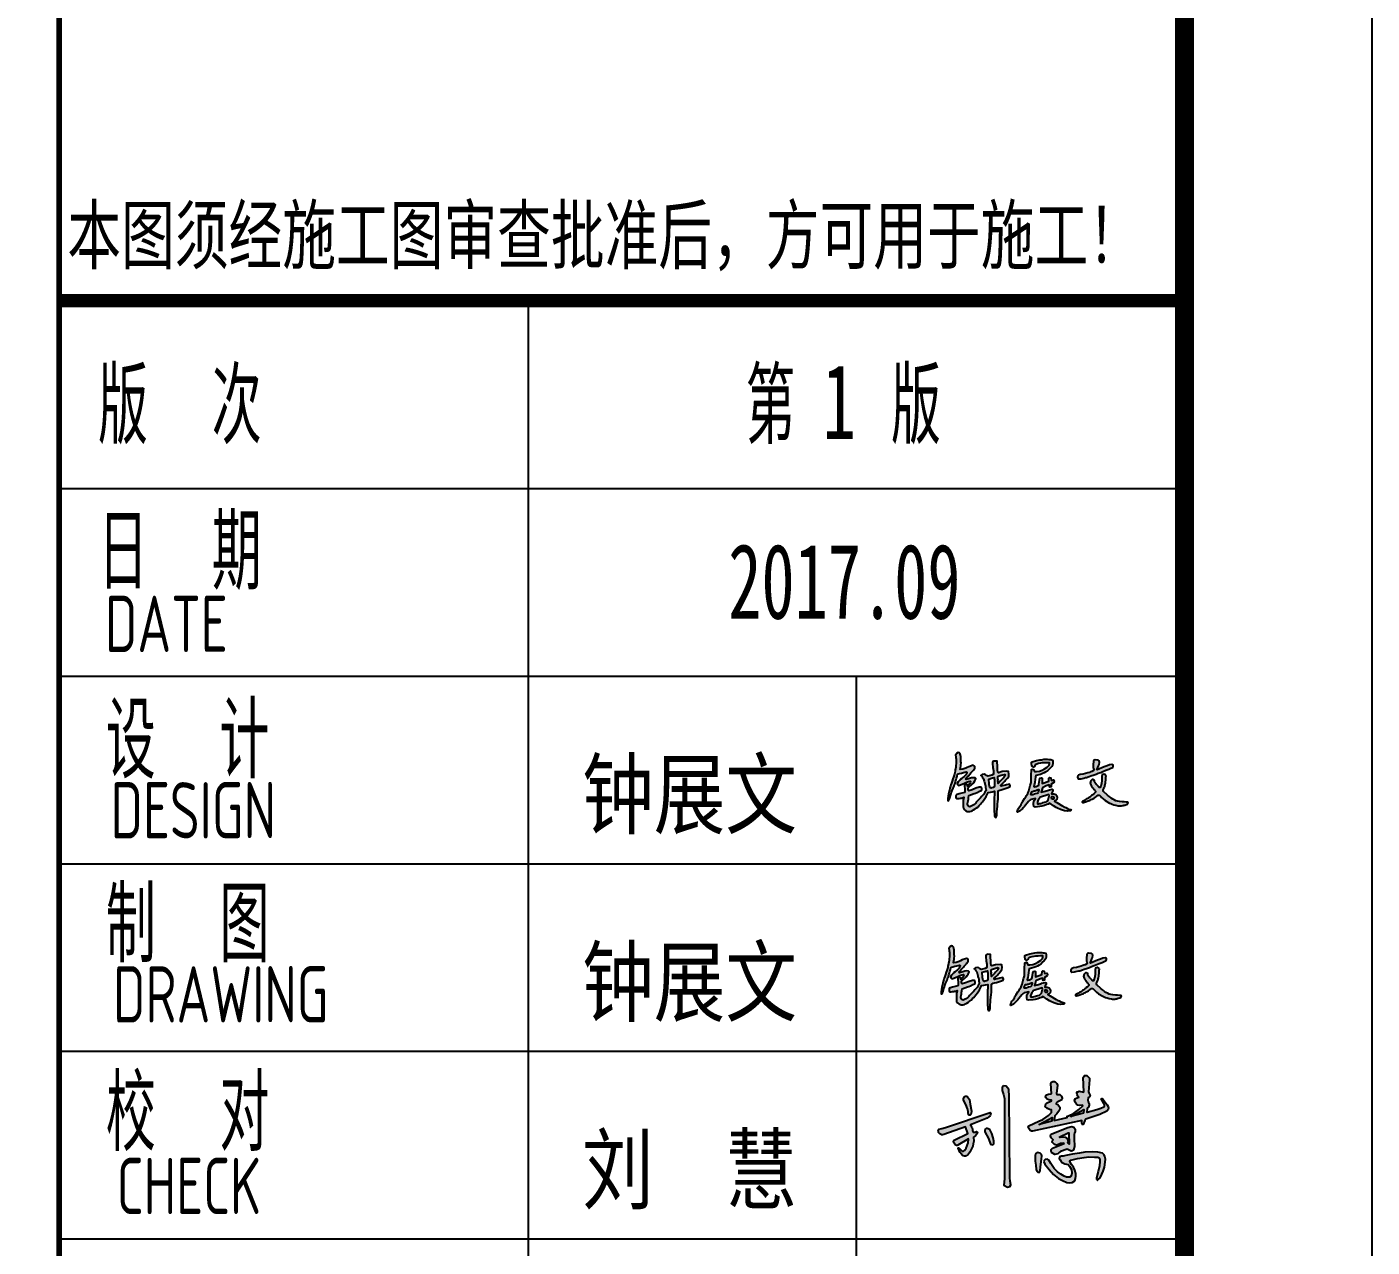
# Model space of a CAD drawing. Extents: x 2246048 to 2442613, y -66234 to 220766.
# Drawn here: x 2386141 to 2393313, y -46507 to -40004 of the extents above; entities that cross this region are included whole.
import ezdxf
from ezdxf.enums import TextEntityAlignment as Align

# ---------------------------------------------------------------- set-up
doc = ezdxf.new("R2010")
doc.units = 0
doc.header["$LTSCALE"] = 1000
doc.header["$MEASUREMENT"] = 0
doc.layers.add('J-图框线', color=4, linetype='Continuous')
doc.layers.add('J-姓名', color=2, linetype='Continuous')
doc.styles.add('-黑体', font='simhei.ttf', dxfattribs={"width": 0.8})
doc.styles.add('HT', font='simhei.ttf', dxfattribs={"width": 0.7})
doc.styles.add('LHR1', font='tssdeng.shx', dxfattribs={"width": 0.7, "bigfont": 'tssdchn.shx'})

# ---------------------------------------------------------------- blocks, each defined once
blk = doc.blocks.new('32113213213')
at = {"layer": 'J-姓名'}
h = blk.add_hatch(color=256, dxfattribs=at)
h.paths.add_polyline_path([(436, -719), (441, -742), (445, -758), (449, -767), (452, -778), (455, -785), (456, -792), (458, -806), (460, -820), (466, -860), (462, -875), (447, -896), (430, -925), (397, -961), (380, -983), (364, -998), (347, -1015), (332, -1033), (313, -1052), (298, -1071), (282, -1086), (252, -1106), (233, -1114), (212, -1124), (193, -1122), (182, -1110), (174, -1085), (174, -1073), (178, -1053), (184, -1028), (187, -1004), (190, -979), (195, -947), (277, -915), (299, -908), (327, -898), (364, -880), (395, -869), (399, -858), (398, -840), (394, -820), (387, -817), (360, -816), (305, -830), (246, -855), (193, -871), (186, -860), (184, -825), (204, -806), (231, -785), (249, -768), (267, -750), (275, -739), (291, -714), (298, -696), (303, -678), (293, -668), (258, -665), (238, -668), (220, -672), (203, -679), (155, -693), (148, -683), (153, -672), (180, -643), (189, -634), (215, -603), (228, -591), (248, -567), (261, -552), (270, -544), (289, -513), (290, -491), (279, -476), (262, -470), (194, -492), (170, -503), (146, -514), (99, -531), (59, -537), (57, -530), (61, -507), (67, -479), (69, -462), (72, -433), (70, -413), (68, -383), (67, -337), (63, -311), (56, -292), (41, -273), (28, -269), (0, -283), (-13, -293), (-16, -310), (-12, -331), (-10, -345), (-4, -371), (-3, -391), (-3, -409), (-6, -435), (-8, -479), (-10, -499), (-15, -527), (-19, -540), (-23, -555), (-29, -590), (-34, -612), (-49, -657), (-59, -683), (-68, -721), (-79, -752), (-87, -779), (-95, -800), (-103, -832), (-113, -860), (-117, -877), (-126, -919), (-128, -933), (-132, -951), (-134, -970), (-136, -995), (-137, -1025), (-124, -1028), (-114, -1009), (-106, -986), (-93, -944), (-85, -917), (-77, -894), (-66, -865), (-53, -833), (-44, -808), (-38, -792), (-30, -768), (-23, -750), (-15, -725), (-6, -696), (0, -675), (10, -640), (18, -610), (24, -606), (46, -601), (78, -592), (109, -582), (152, -574), (162, -577), (165, -587), (155, -607), (145, -622), (135, -631), (122, -645), (101, -661), (85, -677), (60, -696), (53, -703), (25, -733), (12, -757), (18, -772), (33, -787), (48, -785), (114, -758), (145, -743), (160, -735), (191, -724), (214, -719), (220, -726), (217, -744), (203, -765), (195, -775), (173, -800), (172, -782), (167, -775), (149, -771), (135, -775), (126, -791), (132, -853), (132, -894), (129, -899), (82, -912), (44, -921), (13, -929), (1, -934), (-8, -947), (-13, -965), (-12, -981), (-2, -994), (23, -994), (40, -992), (62, -989), (74, -986), (91, -982), (116, -973), (115, -980), (106, -1016), (104, -1039), (105, -1063), (105, -1105), (106, -1125), (108, -1145), (123, -1168), (148, -1189), (166, -1197), (178, -1200), (210, -1200), (230, -1195), (248, -1186), (270, -1174), (295, -1156), (308, -1147), (335, -1128), (358, -1102), (380, -1082), (394, -1062), (411, -1044), (436, -1012), (449, -995), (458, -980), (470, -964), (485, -930), (501, -897), (538, -892), (563, -886), (599, -880), (598, -891), (599, -915), (599, -943), (597, -971), (596, -1006), (596, -1034), (596, -1071), (596, -1098), (595, -1125), (597, -1161), (597, -1203), (598, -1234), (601, -1266), (605, -1284), (614, -1292), (628, -1289), (632, -1278), (635, -1252), (638, -1202), (644, -1156), (645, -1120), (649, -1084), (653, -1039), (656, -1006), (656, -988), (658, -955), (659, -901), (659, -875), (668, -866), (685, -860), (706, -855), (738, -845), (769, -836), (798, -826), (843, -812), (847, -796), (844, -777), (836, -770), (791, -777), (773, -782), (720, -795), (706, -798), (701, -792), (701, -781), (732, -754), (752, -731), (766, -718), (775, -706), (803, -672), (824, -644), (827, -610), (820, -569), (794, -561), (723, -568), (661, -586), (653, -580), (650, -540), (650, -516), (646, -492), (645, -469), (643, -431), (642, -415), (641, -404), (589, -402), (572, -412), (568, -425), (571, -459), (573, -487), (575, -505), (579, -529), (582, -558), (585, -579), (587, -603), (586, -612), (556, -624), (493, -642), (475, -632), (457, -618), (436, -612), (403, -616), (382, -630), (399, -643), (413, -663), (427, -681)])
h.paths.add_polyline_path([(509, -686), (551, -675), (569, -669), (595, -662), (597, -683), (598, -701), (600, -713), (601, -729), (602, -754), (601, -774), (599, -794), (597, -810), (579, -819), (559, -826), (549, -830), (535, -832), (527, -817), (522, -797), (518, -771), (514, -743), (511, -710)], flags=16)
h.paths.add_polyline_path([(655, -713), (656, -693), (654, -681), (654, -666), (655, -647), (657, -643), (674, -637), (708, -625), (757, -613), (766, -616), (767, -630), (756, -645), (746, -660), (734, -675), (724, -685), (706, -703), (689, -720), (658, -755), (656, -730)], flags=16)
h = blk.add_hatch(color=256, dxfattribs=at)
h.paths.add_polyline_path([(1252, -629), (1329, -613), (1360, -600), (1383, -587), (1412, -572), (1445, -550), (1470, -523), (1484, -511), (1505, -486), (1519, -467), (1523, -449), (1523, -431), (1521, -405), (1516, -386), (1490, -379), (1472, -378), (1456, -376), (1434, -375), (1408, -375), (1380, -375), (1342, -381), (1314, -385), (1292, -390), (1263, -394), (1195, -414), (1186, -422), (1184, -439), (1188, -482), (1199, -491), (1214, -499), (1232, -486), (1241, -463), (1251, -455), (1295, -443), (1328, -436), (1352, -432), (1394, -430), (1433, -428), (1469, -428), (1468, -442), (1463, -468), (1431, -498), (1389, -526), (1354, -547), (1310, -561), (1265, -566), (1233, -568), (1216, -534), (1197, -532), (1187, -538), (1185, -554), (1181, -614), (1181, -686), (1178, -740), (1171, -773), (1165, -786), (1159, -811), (1141, -873), (1126, -914), (1104, -948), (1093, -970), (1073, -996), (1049, -1035), (1029, -1066), (1019, -1088), (999, -1119), (981, -1144), (970, -1164), (962, -1183), (959, -1202), (965, -1208), (985, -1201), (1005, -1189), (1017, -1179), (1029, -1169), (1040, -1158), (1053, -1142), (1075, -1120), (1090, -1098), (1117, -1070), (1137, -1040), (1156, -1019), (1174, -1011), (1246, -994), (1228, -1024), (1219, -1040), (1214, -1063), (1215, -1089), (1222, -1121), (1244, -1128), (1317, -1120), (1350, -1116), (1388, -1103), (1428, -1090), (1447, -1082), (1473, -1068), (1531, -1112), (1573, -1137), (1595, -1146), (1645, -1169), (1708, -1187), (1754, -1194), (1799, -1191), (1811, -1179), (1807, -1168), (1776, -1160), (1756, -1151), (1725, -1138), (1696, -1124), (1679, -1115), (1654, -1099), (1612, -1072), (1587, -1057), (1550, -1035), (1567, -1024), (1583, -1008), (1591, -978), (1586, -954), (1568, -932), (1537, -921), (1502, -920), (1504, -902), (1514, -884), (1523, -872), (1522, -855), (1507, -848), (1453, -860), (1436, -867), (1378, -883), (1335, -896), (1346, -863), (1358, -823), (1418, -795), (1464, -779), (1475, -814), (1493, -808), (1497, -766), (1536, -743), (1543, -723), (1532, -701), (1502, -707), (1495, -702), (1491, -669), (1469, -662), (1457, -674), (1456, -719), (1354, -756), (1354, -721), (1352, -696), (1353, -674), (1341, -666), (1315, -672), (1309, -702), (1305, -734), (1301, -769), (1298, -783), (1257, -803), (1233, -810), (1226, -808), (1223, -804), (1231, -767), (1236, -739), (1241, -691), (1247, -659)])
h.paths.add_polyline_path([(1292, -852), (1302, -850), (1299, -866), (1295, -875), (1290, -898), (1285, -907), (1272, -914), (1244, -922), (1231, -927), (1204, -935), (1191, -937), (1179, -935), (1176, -920), (1182, -910), (1195, -881), (1216, -877), (1228, -875), (1238, -872), (1251, -867), (1263, -862), (1272, -859)], flags=16)
h.paths.add_polyline_path([(1372, -956), (1394, -950), (1461, -930), (1462, -951), (1448, -1017), (1439, -1028), (1429, -1038), (1414, -1047), (1389, -1053), (1368, -1059), (1352, -1065), (1333, -1071), (1311, -1074), (1295, -1077), (1281, -1076), (1277, -1059), (1287, -1030), (1297, -1004), (1309, -987), (1321, -975), (1343, -966)], flags=16)
h.paths.add_polyline_path([(1500, -969), (1508, -966), (1520, -967), (1540, -974), (1545, -980), (1544, -990), (1538, -999), (1528, -1000), (1517, -1000), (1504, -995), (1497, -986), (1497, -979)], flags=16)
h = blk.add_hatch(color=256, dxfattribs=at)
h.paths.add_polyline_path([(2000, -611), (1954, -617), (1927, -624), (1918, -636), (1912, -655), (1914, -674), (1922, -683), (1929, -685), (1968, -681), (1992, -676), (2012, -671), (2038, -664), (2052, -661), (2095, -647), (2121, -638), (2175, -620), (2204, -609), (2237, -596), (2278, -581), (2309, -568), (2359, -547), (2404, -532), (2439, -515), (2469, -502), (2475, -484), (2474, -468), (2455, -457), (2419, -461), (2382, -477), (2333, -495), (2224, -543), (2218, -536), (2231, -505), (2245, -476), (2254, -455), (2259, -423), (2254, -400), (2236, -388), (2190, -383), (2175, -388), (2166, -402), (2162, -425), (2160, -449), (2159, -507), (2164, -522), (2172, -542), (2171, -548), (2166, -551), (2138, -566), (2118, -573), (2100, -581), (2074, -590)])
h.paths.add_polyline_path([(2123, -721), (2118, -726), (2115, -738), (2114, -751), (2115, -761), (2122, -778), (2134, -798), (2146, -818), (2159, -833), (2173, -850), (2181, -862), (2186, -870), (2191, -875), (2194, -879), (2197, -886), (2196, -894), (2191, -899), (2183, -906), (2173, -917), (2150, -934), (2144, -941), (2135, -947), (2127, -952), (2113, -966), (2105, -971), (2097, -976), (2090, -980), (2084, -986), (2074, -994), (2060, -1001), (2049, -1006), (2031, -1018), (2013, -1028), (2002, -1034), (1992, -1039), (1985, -1044), (1985, -1051), (1988, -1056), (1996, -1056), (2008, -1055), (2017, -1052), (2024, -1051), (2040, -1047), (2053, -1042), (2081, -1032), (2099, -1024), (2110, -1019), (2125, -1012), (2143, -1004), (2156, -997), (2172, -990), (2188, -979), (2217, -957), (2238, -940), (2251, -940), (2255, -940), (2259, -943), (2262, -947), (2270, -953), (2282, -963), (2293, -976), (2317, -999), (2350, -1026), (2416, -1065), (2437, -1075), (2459, -1084), (2485, -1092), (2516, -1101), (2553, -1107), (2570, -1109), (2587, -1110), (2604, -1109), (2625, -1106), (2634, -1104), (2645, -1101), (2651, -1100), (2660, -1097), (2683, -1090), (2699, -1083), (2709, -1074), (2710, -1064), (2705, -1054), (2679, -1050), (2649, -1048), (2623, -1048), (2575, -1042), (2544, -1035), (2519, -1029), (2489, -1016), (2467, -1003), (2441, -987), (2425, -974), (2411, -962), (2384, -942), (2322, -882), (2317, -867), (2317, -857), (2321, -847), (2326, -836), (2335, -822), (2337, -817), (2341, -804), (2343, -795), (2345, -789), (2349, -773), (2351, -764), (2352, -760), (2356, -726), (2358, -705), (2358, -686), (2359, -668), (2361, -656), (2363, -637), (2359, -630), (2352, -620), (2347, -616), (2331, -607), (2315, -615), (2310, -616), (2303, -619), (2300, -624), (2298, -630), (2296, -638), (2294, -645), (2295, -660), (2294, -669), (2296, -702), (2295, -716), (2295, -727), (2293, -745), (2290, -757), (2286, -771), (2283, -781), (2282, -786), (2281, -792), (2277, -803), (2275, -810), (2269, -821), (2262, -822), (2256, -819), (2249, -813), (2244, -807), (2241, -804), (2236, -798), (2233, -794), (2221, -783), (2213, -774), (2205, -764), (2194, -751), (2191, -743), (2182, -731), (2182, -717), (2180, -707), (2153, -695), (2142, -694), (2131, -706), (2124, -716)])
for points in [[(-13, -293), (-16, -310), (-12, -331), (-10, -345), (-4, -371), (-3, -391), (-3, -409), (-6, -435), (-8, -479), (-10, -499), (-15, -527), (-15, -527), (-19, -540), (-23, -555), (-29, -590), (-34, -612), (-49, -657), (-59, -683), (-68, -721), (-79, -752), (-87, -779), (-95, -800), (-103, -832), (-113, -860), (-117, -877), (-126, -919), (-128, -933), (-132, -951), (-134, -970), (-134, -970), (-136, -995), (-137, -1025), (-137, -1025), (-124, -1028), (-114, -1009), (-114, -1009), (-114, -1009), (-106, -986), (-93, -944), (-93, -944), (-85, -917), (-77, -894), (-77, -894), (-66, -865), (-53, -833), (-44, -808), (-38, -792), (-30, -768), (-23, -750), (-15, -725), (-6, -696), (0, -675), (10, -640), (18, -610), (24, -606), (46, -601), (78, -592), (78, -592), (109, -582), (152, -574), (152, -574), (162, -577), (162, -577), (165, -587), (165, -587), (155, -607), (145, -622), (135, -631), (122, -645), (122, -645), (101, -661), (101, -661), (85, -677), (60, -696), (53, -703), (53, -703), (25, -733), (12, -757), (12, -757), (12, -757), (18, -772), (18, -772), (33, -787), (33, -787), (48, -785), (114, -758), (114, -758), (145, -743), (160, -735), (191, -724), (214, -719), (214, -719), (214, -719), (214, -719), (220, -726), (217, -744), (203, -765), (195, -775), (173, -800), (173, -800), (172, -782), (172, -782), (167, -775), (149, -771), (149, -771), (149, -771), (135, -775), (135, -775), (126, -791), (132, -853), (132, -853), (132, -894), (129, -899), (129, -899), (82, -912), (44, -921), (13, -929), (1, -934), (-8, -947), (-13, -965), (-12, -981), (-12, -981), (-2, -994), (23, -994), (40, -992), (40, -992), (62, -989), (74, -986), (91, -982), (116, -973), (116, -973), (115, -980), (106, -1016), (104, -1039), (105, -1063), (105, -1105), (106, -1125), (106, -1125), (108, -1145), (108, -1145), (108, -1145), (123, -1168), (123, -1168), (148, -1189), (166, -1197), (178, -1200), (178, -1200), (210, -1200), (230, -1195), (248, -1186), (248, -1186), (270, -1174), (270, -1174), (295, -1156), (308, -1147), (335, -1128), (335, -1128), (358, -1102), (380, -1082), (394, -1062), (411, -1044), (411, -1044), (436, -1012), (449, -995), (458, -980), (470, -964), (470, -964), (485, -930), (501, -897), (538, -892), (563, -886), (563, -886), (599, -880), (598, -891), (599, -915), (599, -943), (597, -971), (596, -1006), (596, -1034), (596, -1071), (596, -1098), (595, -1125), (597, -1161), (597, -1203), (598, -1234), (601, -1266), (601, -1266), (605, -1284), (605, -1284), (614, -1292), (628, -1289), (632, -1278), (635, -1252), (638, -1202), (644, -1156), (645, -1120), (649, -1084), (653, -1039), (656, -1006), (656, -988), (658, -955), (659, -901), (659, -901), (659, -875), (668, -866), (685, -860), (706, -855), (738, -845), (769, -836), (798, -826), (843, -812), (847, -796), (844, -777), (836, -770), (791, -777), (773, -782), (720, -795), (706, -798), (701, -792), (701, -792), (701, -781), (732, -754), (732, -754), (752, -731), (766, -718), (775, -706), (803, -672), (824, -644), (827, -610), (820, -569), (820, -569), (794, -561), (723, -568), (661, -586), (653, -580), (653, -580), (650, -540), (650, -516), (646, -492), (645, -469), (643, -431), (643, -431), (642, -415), (641, -404), (589, -402), (572, -412), (568, -425), (571, -459), (571, -459), (573, -487), (575, -505), (579, -529), (579, -529), (582, -558), (585, -579), (587, -603), (587, -603), (586, -612), (556, -624), (493, -642), (493, -642), (475, -632), (457, -618), (436, -612), (403, -616), (382, -630), (399, -643), (413, -663), (427, -681), (436, -719), (441, -742), (445, -758), (449, -767), (452, -778), (455, -785), (456, -792), (458, -806), (458, -806), (460, -820), (466, -860), (462, -875), (447, -896), (430, -925), (430, -925), (397, -961), (397, -961), (380, -983), (364, -998), (347, -1015), (332, -1033), (313, -1052), (298, -1071), (282, -1086), (252, -1106), (233, -1114), (212, -1124), (193, -1122), (182, -1110), (182, -1110), (174, -1085), (174, -1073), (174, -1073), (178, -1053), (184, -1028), (187, -1004), (190, -979), (195, -947), (195, -947), (277, -915), (299, -908), (327, -898), (364, -880), (395, -869), (399, -858), (398, -840), (398, -840), (394, -820), (387, -817), (360, -816), (305, -830), (305, -830), (246, -855), (193, -871), (186, -860), (186, -860), (186, -860), (184, -825), (184, -825), (204, -806), (231, -785), (249, -768), (267, -750), (275, -739), (291, -714), (298, -696), (303, -678), (293, -668), (258, -665), (238, -668), (220, -672), (203, -679), (203, -679), (155, -693), (148, -683), (153, -672), (153, -672), (180, -643), (189, -634), (215, -603), (228, -591), (248, -567), (248, -567), (261, -552), (270, -544), (270, -544), (289, -513), (290, -491), (279, -476), (262, -470), (262, -470), (262, -470), (194, -492), (170, -503), (146, -514), (99, -531), (99, -531), (59, -537), (57, -530), (61, -507), (67, -479), (69, -462), (72, -433), (70, -413), (68, -383), (68, -383), (67, -337), (63, -311), (56, -292), (56, -292), (41, -273), (28, -269), (0, -283), (-13, -293)], [(1295, -443), (1251, -455), (1241, -463), (1232, -486), (1214, -499), (1199, -491), (1199, -491), (1188, -482), (1184, -439), (1184, -439), (1186, -422), (1186, -422), (1195, -414), (1195, -414), (1263, -394), (1292, -390), (1314, -385), (1314, -385), (1342, -381), (1342, -381), (1342, -381), (1380, -375), (1408, -375), (1434, -375), (1456, -376), (1472, -378), (1490, -379), (1490, -379), (1516, -386), (1516, -386), (1521, -405), (1521, -405), (1523, -431), (1523, -431), (1523, -449), (1519, -467), (1519, -467), (1505, -486), (1505, -486), (1484, -511), (1470, -523), (1445, -550), (1412, -572), (1383, -587), (1383, -587), (1360, -600), (1329, -613), (1329, -613), (1252, -629), (1252, -629), (1247, -659), (1241, -691), (1236, -739), (1231, -767), (1223, -804), (1223, -804), (1226, -808), (1226, -808), (1233, -810), (1233, -810), (1257, -803), (1257, -803), (1298, -783), (1301, -769), (1305, -734), (1309, -702), (1315, -672), (1341, -666), (1353, -674), (1352, -696), (1354, -721), (1354, -756), (1354, -756), (1456, -719), (1457, -674), (1457, -674), (1469, -662), (1469, -662), (1491, -669), (1491, -669), (1495, -702), (1502, -707), (1502, -707), (1532, -701), (1532, -701), (1543, -723), (1536, -743), (1497, -766), (1493, -808), (1475, -814), (1464, -779), (1418, -795), (1358, -823), (1358, -823), (1346, -863), (1346, -863), (1335, -896), (1335, -896), (1378, -883), (1378, -883), (1436, -867), (1453, -860), (1507, -848), (1522, -855), (1523, -872), (1523, -872), (1514, -884), (1514, -884), (1504, -902), (1502, -920), (1502, -920), (1537, -921), (1537, -921), (1568, -932), (1586, -954), (1586, -954), (1591, -978), (1583, -1008), (1567, -1024), (1567, -1024), (1550, -1035), (1587, -1057), (1587, -1057), (1612, -1072), (1654, -1099), (1654, -1099), (1679, -1115), (1696, -1124), (1725, -1138), (1725, -1138), (1756, -1151), (1756, -1151), (1776, -1160), (1776, -1160), (1807, -1168), (1811, -1179), (1811, -1179), (1799, -1191), (1754, -1194), (1708, -1187), (1645, -1169), (1595, -1146), (1573, -1137), (1531, -1112), (1473, -1068), (1473, -1068), (1473, -1068), (1447, -1082), (1428, -1090), (1388, -1103), (1350, -1116), (1317, -1120), (1244, -1128), (1222, -1121), (1215, -1089), (1215, -1089), (1214, -1063), (1219, -1040), (1219, -1040), (1228, -1024), (1246, -994), (1246, -994), (1174, -1011), (1174, -1011), (1156, -1019), (1156, -1019), (1137, -1040), (1137, -1040), (1117, -1070), (1117, -1070), (1090, -1098), (1075, -1120), (1053, -1142), (1040, -1158), (1029, -1169), (1017, -1179), (1017, -1179), (1005, -1189), (985, -1201), (965, -1208), (959, -1202), (962, -1183), (970, -1164), (981, -1144), (999, -1119), (999, -1119), (1019, -1088), (1029, -1066), (1049, -1035), (1049, -1035), (1073, -996), (1073, -996), (1093, -970), (1104, -948), (1126, -914), (1141, -873), (1141, -873), (1159, -811), (1165, -786), (1171, -773), (1178, -740), (1181, -686), (1181, -614), (1185, -554), (1185, -554), (1187, -538), (1187, -538), (1187, -538), (1197, -532), (1197, -532), (1216, -534), (1216, -534), (1233, -568), (1233, -568), (1265, -566), (1310, -561), (1310, -561), (1354, -547), (1389, -526), (1389, -526), (1431, -498), (1463, -468), (1463, -468), (1468, -442), (1468, -442), (1469, -428), (1433, -428), (1433, -428), (1394, -430), (1352, -432), (1328, -436), (1328, -436), (1328, -436)], [(2175, -388), (2166, -402), (2162, -425), (2162, -425), (2160, -449), (2159, -507), (2159, -507), (2159, -507), (2164, -522), (2172, -542), (2172, -542), (2171, -548), (2166, -551), (2138, -566), (2118, -573), (2100, -581), (2074, -590), (2074, -590), (2000, -611), (2000, -611), (2000, -611), (1954, -617), (1954, -617), (1927, -624), (1927, -624), (1927, -624), (1918, -636), (1918, -636), (1912, -655), (1914, -674), (1914, -674), (1922, -683), (1929, -685), (1968, -681), (1992, -676), (1992, -676), (2012, -671), (2038, -664), (2052, -661), (2095, -647), (2095, -647), (2121, -638), (2175, -620), (2175, -620), (2204, -609), (2204, -609), (2237, -596), (2278, -581), (2309, -568), (2309, -568), (2359, -547), (2404, -532), (2404, -532), (2439, -515), (2469, -502), (2469, -502), (2475, -484), (2474, -468), (2455, -457), (2455, -457), (2419, -461), (2419, -461), (2382, -477), (2333, -495), (2333, -495), (2224, -543), (2224, -543), (2218, -536), (2218, -536), (2231, -505), (2245, -476), (2254, -455), (2254, -455), (2259, -423), (2254, -400), (2236, -388), (2190, -383), (2175, -388)], [(657, -643), (674, -637), (708, -625), (757, -613), (766, -616), (766, -616), (767, -630), (756, -645), (746, -660), (734, -675), (724, -685), (706, -703), (689, -720), (658, -755), (658, -755), (656, -730), (655, -713), (655, -713), (656, -693), (654, -681), (654, -666), (654, -666), (655, -647)], [(2182, -717), (2180, -707), (2153, -695), (2142, -694), (2131, -706), (2131, -706), (2124, -716), (2123, -721), (2118, -726), (2118, -726), (2115, -738), (2114, -751), (2115, -761), (2122, -778), (2134, -798), (2146, -818), (2159, -833), (2173, -850), (2181, -862), (2186, -870), (2191, -875), (2194, -879), (2197, -886), (2196, -894), (2191, -899), (2183, -906), (2173, -917), (2150, -934), (2144, -941), (2135, -947), (2127, -952), (2113, -966), (2105, -971), (2097, -976), (2090, -980), (2084, -986), (2074, -994), (2060, -1001), (2049, -1006), (2031, -1018), (2031, -1018), (2013, -1028), (2002, -1034), (1992, -1039), (1985, -1044), (1985, -1051), (1985, -1051), (1988, -1056), (1996, -1056), (2008, -1055), (2017, -1052), (2024, -1051), (2040, -1047), (2053, -1042), (2081, -1032), (2099, -1024), (2110, -1019), (2125, -1012), (2143, -1004), (2156, -997), (2172, -990), (2188, -979), (2217, -957), (2238, -940), (2251, -940), (2255, -940), (2259, -943), (2262, -947), (2270, -953), (2282, -963), (2293, -976), (2317, -999), (2350, -1026), (2416, -1065), (2416, -1065), (2416, -1065), (2416, -1065), (2416, -1065), (2416, -1065), (2437, -1075), (2459, -1084), (2485, -1092), (2516, -1101), (2553, -1107), (2570, -1109), (2587, -1110), (2604, -1109), (2625, -1106), (2634, -1104), (2645, -1101), (2651, -1100), (2660, -1097), (2683, -1090), (2699, -1083), (2709, -1074), (2710, -1064), (2705, -1054), (2705, -1054), (2679, -1050), (2649, -1048), (2623, -1048), (2575, -1042), (2544, -1035), (2519, -1029), (2489, -1016), (2467, -1003), (2441, -987), (2425, -974), (2411, -962), (2384, -942), (2322, -882), (2317, -867), (2317, -857), (2321, -847), (2326, -836), (2335, -822), (2337, -817), (2341, -804), (2343, -795), (2345, -789), (2349, -773), (2351, -764), (2352, -760), (2356, -726), (2358, -705), (2358, -686), (2359, -668), (2361, -656), (2363, -637), (2359, -630), (2352, -620), (2347, -616), (2331, -607), (2331, -607), (2331, -607), (2315, -615), (2310, -616), (2303, -619), (2300, -624), (2298, -630), (2296, -638), (2294, -645), (2295, -660), (2294, -669), (2296, -702), (2295, -716), (2295, -727), (2293, -745), (2290, -757), (2286, -771), (2283, -781), (2282, -786), (2281, -792), (2277, -803), (2275, -810), (2275, -810), (2269, -821), (2262, -822), (2256, -819), (2249, -813), (2244, -807), (2241, -804), (2241, -804), (2236, -798), (2233, -794), (2221, -783), (2213, -774), (2213, -774), (2205, -764), (2194, -751), (2191, -743), (2182, -731)], [(535, -832), (527, -817), (522, -797), (518, -771), (514, -743), (511, -710), (509, -686), (551, -675), (569, -669), (595, -662), (595, -662), (597, -683), (598, -701), (600, -713), (601, -729), (602, -754), (601, -774), (599, -794), (597, -810), (579, -819), (579, -819), (559, -826), (549, -830)], [(1204, -935), (1191, -937), (1191, -937), (1179, -935), (1179, -935), (1179, -935), (1176, -920), (1176, -920), (1182, -910), (1182, -910), (1195, -881), (1195, -881), (1195, -881), (1216, -877), (1228, -875), (1238, -872), (1251, -867), (1263, -862), (1263, -862), (1272, -859), (1272, -859), (1292, -852), (1292, -852), (1302, -850), (1302, -850), (1299, -866), (1295, -875), (1295, -875), (1290, -898), (1285, -907), (1272, -914), (1272, -914), (1244, -922), (1231, -927), (1204, -935), (1204, -935)], [(1394, -950), (1372, -956), (1372, -956), (1343, -966), (1321, -975), (1309, -987), (1309, -987), (1297, -1004), (1297, -1004), (1297, -1004), (1287, -1030), (1287, -1030), (1287, -1030), (1277, -1059), (1281, -1076), (1281, -1076), (1281, -1076), (1295, -1077), (1311, -1074), (1333, -1071), (1333, -1071), (1352, -1065), (1352, -1065), (1368, -1059), (1368, -1059), (1389, -1053), (1389, -1053), (1414, -1047), (1414, -1047), (1429, -1038), (1429, -1038), (1439, -1028), (1439, -1028), (1448, -1017), (1448, -1017), (1448, -1017), (1462, -951), (1462, -951), (1462, -951), (1461, -930), (1461, -930), (1461, -930), (1461, -930)], [(1497, -979), (1497, -986), (1504, -995), (1504, -995), (1517, -1000), (1528, -1000), (1538, -999), (1544, -990), (1544, -990), (1545, -980), (1545, -980), (1540, -974), (1520, -967), (1508, -966), (1508, -966), (1500, -969)]]:
    blk.add_lwpolyline(points, close=True, dxfattribs=at)
blk = doc.blocks.new('lh')
at = {"layer": 'J-姓名'}
h = blk.add_hatch(color=256, dxfattribs=at)
h.paths.add_polyline_path([(-7.54, 14.41), (-7.22, 13.56), (-7.09, 13.05), (-7.09, 12.77), (-7.03, 12.43), (-6.99, 12.36), (-6.85, 12.3), (-6.7, 12.31), (-6.58, 12.43), (-6.43, 12.95), (-6.43, 13.03), (-6.43, 13.12), (-6.68, 14.43), (-6.81, 15.34), (-7.19, 15.9), (-7.42, 16.02), (-7.5, 16.02), (-7.57, 16.01), (-7.85, 15.84), (-8.01, 15.52), (-8.01, 15.25)])
h.paths.add_polyline_path([(-6.58, 10.29), (-6.63, 10.32), (-6.65, 10.37), (-6.65, 10.42), (-6.62, 10.45), (-3.38, 11.75), (-3.08, 11.98), (-2.83, 12.19), (-2.67, 12.74), (-2.84, 12.87), (-11.44, 9.93), (-12.17, 9.73), (-12.76, 9.64), (-12.88, 9.42), (-12.84, 9.17), (-12.8, 8.99), (-12.68, 8.83), (-12.54, 8.71), (-12.34, 8.59), (-12.22, 8.51), (-12.07, 8.51), (-11.81, 8.6), (-7.62, 10.09), (-7.56, 10.08), (-7.16, 8.79), (-9.8, 7.45), (-9.91, 7.21), (-9.9, 7.07), (-9.5, 6.53), (-9.43, 6.48), (-9.33, 6.43), (-9.23, 6.42), (-9.1, 6.49), (-7.02, 7.71), (-6.99, 7.66), (-7.09, 6.95), (-7.24, 6.45), (-7.47, 5.91), (-7.76, 5.46), (-7.96, 5.35), (-8.25, 5.36), (-8.81, 5.95), (-8.93, 5.98), (-8.99, 5.99), (-9.04, 5.94), (-8.94, 5.6), (-8.79, 5.39), (-8.63, 5.1), (-8.46, 4.8), (-8.19, 4.53), (-8.06, 4.42), (-7.76, 4.36), (-7.62, 4.35), (-7.46, 4.44), (-7.06, 4.7), (-6.74, 5.16), (-6.37, 5.9), (-6.16, 6.32), (-6.08, 6.78), (-6, 7.26), (-6.01, 8.06), (-5.63, 8.33), (-5.24, 8.82), (-5.3, 9.01), (-5.36, 9.08), (-5.43, 9.16), (-5.57, 9.08), (-5.61, 9.06), (-5.67, 9.05), (-5.74, 9.05), (-5.83, 9.04), (-6.07, 9.03), (-6.12, 9.05), (-6.17, 9.13), (-6.21, 9.36), (-6.23, 9.59), (-6.28, 9.86), (-6.42, 10.07)])
h.paths.add_polyline_path([(-2.51, 8.8), (-2.9, 9.53), (-3.41, 9.75), (-3.56, 9.74), (-3.78, 9.64), (-3.83, 9.38), (-3.83, 9.08), (-3.16, 7.8), (-2.72, 6.72), (-2.32, 6.55), (-2.1, 6.77), (-2.1, 7.3), (-2.2, 7.96)])
h.paths.add_polyline_path([(0.89, 15.93), (0.83, 17.33), (0.28, 17.92), (-0.24, 17.98), (-0.47, 17.71), (-0.49, 17.32), (-0.45, 17.1), (-0.33, 16.7), (-0.2, 16.32), (-0.11, 15.84), (-0.04, 15.49), (0, 0), (-0.15, -1.24), (0.56, -1.63), (0.99, -1.51), (1.18, -1.2), (1.06, -0.46), (1.03, 0.15)])
h.paths.add_polyline_path([(11.11, 15.32), (11.15, 15.65), (10.99, 15.98), (10.68, 16.3), (10.14, 16.35), (10.07, 16.43), (10.08, 16.6), (10.12, 17.06), (10.25, 18.17), (10.14, 18.45), (9.81, 18.8), (9.67, 18.82), (9.36, 18.86), (9.11, 18.74), (8.98, 18.46), (9.1, 16.43), (8.47, 16.42), (8.1, 16.29), (8.03, 16.21), (7.95, 15.91), (7.97, 15.75), (8.09, 15.54), (8.25, 15.4), (8.55, 15.29), (8.8, 15.23), (9.06, 15.24), (9.11, 15.11), (8.12, 14.63), (8, 14.52), (7.88, 14.03), (8.29, 13.62), (8.71, 13.42), (9.09, 13.35), (9.07, 12.85), (8.47, 12.28), (7.38, 11.5), (6.65, 11.14), (4.66, 10.26), (4.58, 9.95), (4.95, 9.33), (5.21, 9.22), (5.41, 9.22), (14.96, 11.31), (14.96, 10.78), (15.01, 10.49), (15.2, 10.52), (15.56, 11.26), (15.74, 11.57), (18.44, 12.48), (19.8, 13.07), (19.95, 13.23), (20.09, 13.41), (20.11, 13.71), (20.07, 13.99), (19.89, 14.35), (19.1, 15.33), (18.85, 15.55), (18.72, 15.46), (18.75, 15.35), (19.24, 14.59), (19.36, 14.33), (19.37, 14.11), (19.24, 13.97), (18.65, 13.7), (17.84, 13.42), (16, 12.91), (15.95, 12.92), (15.97, 13.53), (16.05, 13.73), (16.23, 13.85), (16.38, 14.26), (16.37, 14.56), (16.25, 14.8), (16.17, 14.96), (16.15, 15.26), (16.21, 15.67), (16.33, 15.74), (16.47, 15.87), (16.55, 16.11), (16.45, 16.41), (16.29, 16.63), (16.26, 16.83), (16.46, 19.15), (16.42, 19.47), (16.22, 19.75), (15.9, 20.02), (15.5, 20), (15.2, 19.62), (15.34, 16.84), (15.29, 16.8), (14.42, 16.98), (14.16, 16.87), (14.06, 16.83), (13.98, 16.66), (14.03, 16.34), (14.21, 16.03), (14.38, 15.84), (13.73, 15.57), (13.57, 15.24), (13.66, 14.85), (13.91, 14.46), (14.17, 14.28), (14.48, 14.21), (15.08, 14.25), (15.16, 14.15), (14.35, 13.45), (13.32, 12.66), (12.37, 12.2), (12.12, 12.14), (12.14, 11.85), (9.62, 11.28), (9.6, 11.4), (9.75, 12.22), (10.12, 12.6), (10.61, 13.29), (10.72, 13.55), (10.67, 13.85), (10.29, 14.37), (10.01, 14.55), (9.98, 14.62), (10.16, 14.87)])
h.paths.add_polyline_path([(9.22, 11.85), (9.13, 11.14), (6.69, 10.5), (7.54, 10.95), (8.62, 11.53), (9.11, 11.79)], flags=16)
h.paths.add_polyline_path([(12.82, 12.05), (13.68, 12.5), (14.76, 13.08), (15.25, 13.33), (15.36, 13.4), (15.27, 12.69)], flags=16)
h.paths.add_polyline_path([(13.48, 8.55), (13.56, 8.82), (13.7, 9.16), (13.64, 9.58), (13.42, 10.01), (13.03, 10.14), (12.73, 10.08), (12.05, 9.9), (9.01, 8.66), (8.97, 8.6), (8.87, 8.32), (9.02, 7.91), (9.27, 7.69), (9.4, 7.56), (9.39, 7.55), (9.28, 7.43), (9.21, 7.17), (9.26, 7), (9.66, 6.61), (10.07, 6.48), (10.46, 6.66), (10.85, 6.82), (11.1, 6.86), (11.5, 6.93), (11.51, 6.82), (9.27, 5.91), (9.03, 5.65), (9.01, 5.37), (9.07, 5.12), (9.75, 4.68), (10.29, 4.82), (10.55, 5.08), (10.85, 5.28), (12.11, 5.73), (12.77, 5.43), (12.89, 5.38), (13.12, 5.42), (13.33, 5.63), (13.51, 6.23), (13.57, 6.82), (13.45, 7.25)])
h.paths.add_polyline_path([(12.48, 6.73), (12.33, 6.87), (12.25, 7.03), (12.35, 7.28), (12.3, 7.5), (12.15, 7.72), (12.03, 7.87), (11.77, 8), (11.34, 8.03), (10.78, 8), (10.58, 8.06), (12.3, 8.91), (12.46, 8.93)], flags=16)
h.paths.add_polyline_path([(15.39, 4.14), (16.34, 4.24), (17.45, 4.21), (18.07, 4.17), (18.32, 4.06), (18.44, 3.88), (18.47, 3.36), (18.36, 2.48), (18.1, 1.38), (17.82, 0.21), (17.83, -0.09), (17.91, -0.22), (17.95, -0.26), (18.01, -0.25), (18.12, -0.17), (18.53, 0.2), (18.87, 0.86), (19.08, 1.45), (19.35, 2.23), (19.51, 3.2), (19.53, 3.77), (19.43, 4.31), (19.29, 4.65), (18.99, 4.96), (18.08, 5.18), (16.95, 5.22), (15.57, 5.15), (14.52, 4.99), (13.17, 4.77), (11.83, 4.48), (11.34, 4.36), (11.14, 4.38), (10.95, 4.39), (10.72, 4.29), (10.58, 3.91), (10.75, 3.65), (11.04, 3.24), (11.69, 2.91), (12.32, 2.76), (12.6, 2.44), (12.93, 1.82), (13.03, 1.09), (12.9, 0.48), (12.56, 0.28), (11.99, 0.33), (11.51, 0.5), (10.87, 0.89), (10.24, 1.32), (9.57, 1.99), (9.18, 2.55), (8.97, 2.99), (8.55, 3.59), (8.3, 3.79), (7.85, 3.71), (7.64, 3.51), (7.6, 3.27), (7.76, 2.86), (8.6, 1.78), (9.5, 0.82), (10.44, 0.08), (11.2, -0.35), (12.04, -0.7), (12.61, -0.8), (13.12, -0.73), (13.58, -0.39), (13.75, 0.04), (13.8, 0.48), (13.8, 1.03), (13.59, 1.66), (13.33, 2.23), (12.94, 2.79), (12.64, 3.36), (12.62, 3.46), (12.86, 3.63), (14.11, 3.91)])
h.paths.add_polyline_path([(7.2, 4.37), (7.13, 4.72), (6.86, 4.96), (6.63, 5.05), (6.33, 5.06), (6.03, 4.88), (5.96, 4.75), (5.94, 4.67), (5.93, 3.98), (5.93, 3.39), (6.03, 2.66), (6.13, 1.82), (6.23, 1.5), (6.46, 1.25), (6.66, 1.21), (6.78, 1.29), (6.91, 1.6), (6.95, 2.24), (7.13, 3.86)])
for points in [[(9.1, 16.43), (8.98, 18.46), (9.11, 18.74), (9.36, 18.86), (9.67, 18.82), (9.81, 18.8), (10.14, 18.45), (10.25, 18.17), (10.12, 17.06), (10.08, 16.6), (10.07, 16.43), (10.14, 16.35), (10.68, 16.3), (10.99, 15.98), (11.15, 15.65), (11.11, 15.32), (10.16, 14.87), (9.98, 14.62), (10.01, 14.55), (10.29, 14.37), (10.67, 13.85), (10.72, 13.55), (10.61, 13.29), (10.12, 12.6), (9.75, 12.22), (9.6, 11.4), (9.62, 11.28), (12.14, 11.85), (12.12, 12.14), (12.37, 12.2), (13.32, 12.66), (14.35, 13.45), (15.16, 14.15), (15.08, 14.25), (14.48, 14.21), (14.17, 14.28), (13.91, 14.46), (13.66, 14.85), (13.57, 15.24), (13.73, 15.57), (14.38, 15.84), (14.21, 16.03), (14.03, 16.34), (13.98, 16.66), (14.06, 16.83), (14.16, 16.87), (14.42, 16.98), (15.29, 16.8), (15.34, 16.84), (15.2, 19.62), (15.5, 20), (15.9, 20.02), (16.22, 19.75), (16.42, 19.47), (16.46, 19.15), (16.26, 16.83), (16.29, 16.63), (16.45, 16.41), (16.55, 16.11), (16.47, 15.87), (16.33, 15.74), (16.21, 15.67), (16.15, 15.26), (16.17, 14.96), (16.25, 14.8), (16.37, 14.56), (16.38, 14.26), (16.23, 13.85), (16.05, 13.73), (15.97, 13.53), (15.95, 12.92), (16, 12.91), (17.84, 13.42), (18.65, 13.7), (19.24, 13.97), (19.37, 14.11), (19.36, 14.33), (19.24, 14.59), (18.75, 15.35), (18.72, 15.46), (18.85, 15.55), (19.1, 15.33), (19.89, 14.35), (20.07, 13.99), (20.11, 13.71), (20.09, 13.41), (19.95, 13.23), (19.8, 13.07), (18.44, 12.48), (15.74, 11.57), (15.56, 11.26), (15.2, 10.52), (15.01, 10.49), (14.96, 10.78), (14.96, 11.31), (5.41, 9.22), (5.21, 9.22), (4.95, 9.33), (4.58, 9.95), (4.66, 10.26), (6.65, 11.14), (7.38, 11.5), (8.47, 12.28), (9.07, 12.85), (9.09, 13.35), (8.71, 13.42), (8.29, 13.62), (7.88, 14.03), (8, 14.52), (8.12, 14.63), (9.11, 15.11), (9.06, 15.24), (8.8, 15.23), (8.55, 15.29), (8.25, 15.4), (8.09, 15.54), (7.97, 15.75), (7.95, 15.91), (8.03, 16.21), (8.1, 16.29), (8.47, 16.42), (9.1, 16.43)], [(-8.01, 15.52), (-7.85, 15.84), (-7.57, 16.01), (-7.5, 16.02), (-7.42, 16.02), (-7.19, 15.9), (-6.81, 15.34), (-6.68, 14.43), (-6.43, 13.12), (-6.43, 13.03), (-6.43, 12.95), (-6.58, 12.43), (-6.7, 12.31), (-6.85, 12.3), (-6.99, 12.36), (-7.03, 12.43), (-7.09, 12.77), (-7.09, 13.05), (-7.22, 13.56), (-7.54, 14.41), (-8.01, 15.25), (-8.01, 15.52)], [(-0.24, 17.98), (-0.47, 17.71), (-0.49, 17.32), (-0.45, 17.1), (-0.33, 16.7), (-0.2, 16.32), (-0.11, 15.84), (-0.04, 15.49), (0, 0), (-0.15, -1.24), (0.56, -1.63), (0.99, -1.51), (1.18, -1.2), (1.06, -0.46), (1.03, 0.15), (0.89, 15.93), (0.83, 17.33), (0.28, 17.92), (-0.24, 17.98)], [(15.27, 12.69), (12.82, 12.05), (13.68, 12.5), (14.76, 13.08), (15.25, 13.33), (15.36, 13.4), (15.27, 12.69)], [(-12.76, 9.64), (-12.17, 9.73), (-11.44, 9.93), (-2.84, 12.87), (-2.67, 12.74), (-2.83, 12.19), (-3.08, 11.98), (-3.38, 11.75), (-6.62, 10.45), (-6.65, 10.42), (-6.65, 10.37), (-6.63, 10.32), (-6.58, 10.29), (-6.42, 10.07), (-6.28, 9.86), (-6.23, 9.59), (-6.21, 9.36), (-6.17, 9.13), (-6.12, 9.05), (-6.07, 9.03), (-5.83, 9.04), (-5.74, 9.05), (-5.67, 9.05), (-5.61, 9.06), (-5.57, 9.08), (-5.43, 9.16), (-5.36, 9.08), (-5.3, 9.01), (-5.24, 8.82), (-5.63, 8.33), (-6.01, 8.06), (-6, 7.26), (-6.08, 6.78), (-6.16, 6.32), (-6.37, 5.9), (-6.74, 5.16), (-7.06, 4.7), (-7.46, 4.44), (-7.62, 4.35), (-7.76, 4.36), (-8.06, 4.42), (-8.19, 4.53), (-8.46, 4.8), (-8.63, 5.1), (-8.79, 5.39), (-8.94, 5.6), (-9.04, 5.94), (-8.99, 5.99), (-8.93, 5.98), (-8.81, 5.95), (-8.25, 5.36), (-7.96, 5.35), (-7.76, 5.46), (-7.47, 5.91), (-7.24, 6.45), (-7.09, 6.95), (-6.99, 7.66), (-7.02, 7.71), (-9.1, 6.49), (-9.23, 6.42), (-9.33, 6.43), (-9.43, 6.48), (-9.5, 6.53), (-9.9, 7.07), (-9.91, 7.21), (-9.8, 7.45), (-7.16, 8.79), (-7.56, 10.06), (-7.57, 10.08), (-7.62, 10.09), (-11.81, 8.6), (-12.07, 8.51), (-12.22, 8.51), (-12.34, 8.59), (-12.54, 8.71), (-12.68, 8.83), (-12.8, 8.99), (-12.84, 9.17), (-12.88, 9.42), (-12.76, 9.64)], [(9.13, 11.14), (6.69, 10.5), (7.54, 10.95), (8.62, 11.53), (9.11, 11.79), (9.22, 11.85), (9.13, 11.14)], [(-3.56, 9.74), (-3.78, 9.64), (-3.83, 9.38), (-3.83, 9.08), (-3.16, 7.8), (-2.72, 6.72), (-2.32, 6.55), (-2.1, 6.77), (-2.1, 7.3), (-2.2, 7.96), (-2.51, 8.8), (-2.9, 9.53), (-3.41, 9.75), (-3.56, 9.74)], [(9.01, 8.66), (12.05, 9.9), (12.73, 10.08), (13.03, 10.14), (13.42, 10.01), (13.64, 9.58), (13.7, 9.16), (13.56, 8.82), (13.48, 8.55), (13.45, 7.25), (13.57, 6.82), (13.51, 6.23), (13.33, 5.63), (13.12, 5.42), (12.89, 5.38), (12.77, 5.43), (12.11, 5.73), (10.85, 5.28), (10.55, 5.08), (10.29, 4.82), (9.75, 4.68), (9.07, 5.12), (9.01, 5.37), (9.03, 5.65), (9.27, 5.91), (11.51, 6.82), (11.5, 6.93), (11.1, 6.86), (10.85, 6.82), (10.46, 6.66), (10.07, 6.48), (9.66, 6.61), (9.26, 7), (9.21, 7.17), (9.28, 7.43), (9.39, 7.55), (9.4, 7.56), (9.27, 7.69), (9.02, 7.91), (8.87, 8.32), (8.97, 8.6), (9.01, 8.66)], [(10.58, 8.06), (12.3, 8.91), (12.46, 8.93), (12.48, 6.73), (12.33, 6.87), (12.25, 7.03), (12.35, 7.28), (12.3, 7.5), (12.15, 7.72), (12.03, 7.87), (11.77, 8), (11.34, 8.03), (10.78, 8), (10.58, 8.06)], [(7.6, 3.27), (7.76, 2.86), (8.6, 1.78), (9.5, 0.82), (10.44, 0.08), (11.2, -0.35), (12.04, -0.7), (12.61, -0.8), (13.12, -0.73), (13.58, -0.39), (13.75, 0.04), (13.8, 0.48), (13.8, 1.03), (13.59, 1.66), (13.33, 2.23), (12.94, 2.79), (12.64, 3.36), (12.62, 3.46), (12.86, 3.63), (14.11, 3.91), (15.39, 4.14), (16.34, 4.24), (17.45, 4.21), (18.07, 4.17), (18.32, 4.06), (18.44, 3.88), (18.47, 3.36), (18.36, 2.48), (18.1, 1.38), (17.82, 0.21), (17.83, -0.09), (17.91, -0.22), (17.95, -0.26), (18.01, -0.25), (18.12, -0.17), (18.53, 0.2), (18.87, 0.86), (19.08, 1.45), (19.35, 2.23), (19.51, 3.2), (19.53, 3.77), (19.43, 4.31), (19.29, 4.65), (18.99, 4.96), (18.08, 5.18), (16.95, 5.22), (15.57, 5.15), (14.52, 4.99), (13.17, 4.77), (11.83, 4.48), (11.34, 4.36), (11.14, 4.38), (10.95, 4.39), (10.72, 4.29), (10.58, 3.91), (10.75, 3.65), (11.04, 3.24), (11.69, 2.91), (12.32, 2.76), (12.6, 2.44), (12.93, 1.82), (13.03, 1.09), (12.9, 0.48), (12.56, 0.28), (11.99, 0.33), (11.51, 0.5), (10.87, 0.89), (10.24, 1.32), (9.57, 1.99), (9.18, 2.55), (8.97, 2.99), (8.55, 3.59), (8.3, 3.79), (7.85, 3.71), (7.64, 3.51), (7.6, 3.27)], [(5.94, 4.67), (5.93, 3.98), (5.93, 3.39), (6.03, 2.66), (6.13, 1.82), (6.23, 1.5), (6.46, 1.25), (6.66, 1.21), (6.78, 1.29), (6.91, 1.6), (6.95, 2.24), (7.13, 3.86), (7.2, 4.37), (7.13, 4.72), (6.86, 4.96), (6.63, 5.05), (6.33, 5.06), (6.03, 4.88), (5.96, 4.75), (5.94, 4.67)]]:
    blk.add_lwpolyline(points, dxfattribs=at)
blk = doc.blocks.new('A$C5B595F1B')
at = {"layer": 'J-图框线'}
for p, q in [((-3500, 23770.7), (-3500, 5769.9)), ((-6000, 22770.7), (0, 22770.7)), ((-6000, 21770.7), (0, 21770.7)), ((-1750, 21770.7), (-1750, 14270.7)), ((-6000, 20770.7), (0, 20770.7)), ((-6000, 19770.7), (0, 19770.7)), ((-6000, 18770.7), (0, 18770.7))]:
    blk.add_line(p, q, dxfattribs=at)
at = {"layer": 'J-图框线', "const_width": 70}
blk.add_lwpolyline([(-6000, 23770.7), (0, 23770.7)], dxfattribs=at)
at = {"layer": 'J-姓名'}
for name, p, xscale, yscale, zscale in [('32113213213', (-1215.7, 21453.4), 0.3375, 0.3375, 0.3375), ('32113213213', (-1251.3, 20423.4), 0.3375, 0.3375, 0.3375), ('lh', (-959, 19091.5), 27.5, 27.5, 27.5)]:
    blk.add_blockref(name, p, dxfattribs=dict(at, xscale=xscale, yscale=yscale, zscale=zscale))
at = {"layer": 'J-图框线'}
for s, height, style, width, p in [('本图须经施工图审查批准后，方可用于施工！', 300, 'HT', 0.7, (-5956.2, 23971.5)), ('第   版', 400, 'LHR1', 0.7, (-2340.6, 23007.9)), ('版  次', 400, 'LHR1', 0.7, (-5792.2, 23007.9)), ('1', 400, '-黑体', 0.65, (-1929.8, 23033.4)), ('日  期', 400, 'LHR1', 0.7, (-5792.2, 22230.3)), ('2017.09', 400, '-黑体', 0.65, (-2432.5, 22076)), ('设  计', 400, 'LHR1', 0.7, (-5750.8, 21225.4)), ('钟展文', 350, '-黑体', 0.8, (-3211.7, 20965.9)), ('制  图', 400, 'LHR1', 0.7, (-5750.8, 20244.3)), ('钟展文', 350, '-黑体', 0.8, (-3211.7, 19965.9)), ('校  对', 400, 'LHR1', 0.7, (-5750.8, 19239.4)), ('刘  慧', 350, '-黑体', 0.8, (-3211.7, 18965.9))]:
    blk.add_text(s, height=height, dxfattribs=dict(at, style=style, width=width)).set_placement(p)
at = {"layer": 'J-图框线', "style": 'LHR1', "width": 0.7}
for s, p in [('DATE', (-5428.3, 21898.7)), ('DESIGN', (-5284.9, 20905.4)), ('DRAWING', (-5137.9, 19924.4)), ('CHECK', (-5308.2, 18903.2))]:
    blk.add_text(s, height=300, dxfattribs=at).set_placement(p, align=Align.CENTER)

msp = doc.modelspace()

# ---------------------------------------------------------------- linework, layer by layer
at = {"layer": 'J-图框线'}
msp.add_lwpolyline([(2274412.576, -66234.208), (2393312.576, -66234.208), (2393312.576, 17865.792), (2274412.576, 17865.792)], close=True, dxfattribs=at)
at = {"layer": 'J-图框线', "const_width": 100}
msp.add_lwpolyline([(2276912.576, -65234.208), (2392312.576, -65234.208), (2392312.576, 16865.792), (2276912.576, 16865.792)], close=True, dxfattribs=at)
at = {"layer": 'J-图框线', "const_width": 30}
msp.add_lwpolyline([(2386312.576, -65234.208), (2386312.576, 16865.792)], dxfattribs=at)

# ---------------------------------------------------------------- block references
at = {"layer": 'J-图框线'}
msp.add_blockref('A$C5B595F1B', (2392312.576, -65234.208), dxfattribs=at)

doc.saveas('drawing.dxf')
